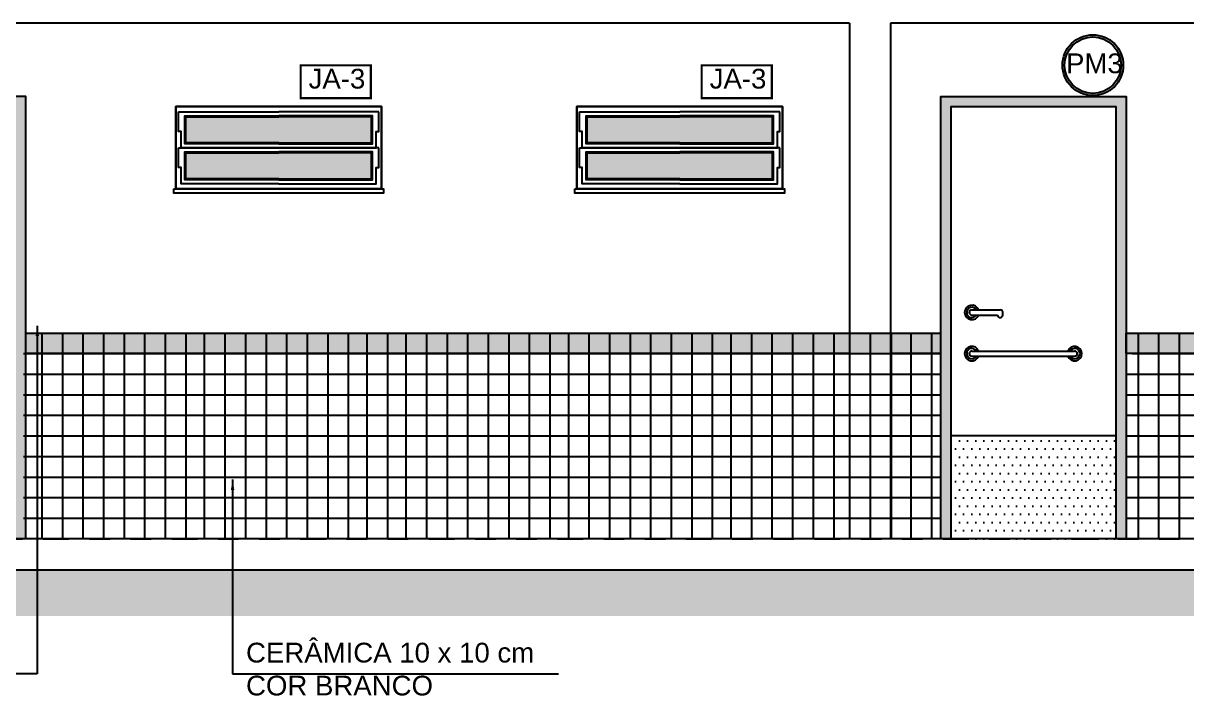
# Model space of a CAD drawing. Extents: x 12 to 194, y 116 to 198.
# Drawn here: x 34.78 to 40.44, y 163.18 to 166.45 of the extents above; entities that cross this region are included whole.
import ezdxf

# ---------------------------------------------------------------- set-up
doc = ezdxf.new("R2010")
doc.units = 0
doc.header["$LTSCALE"] = 0.005
doc.linetypes.add('C5', pattern=[60, 50, -5, 0, -5])
doc.linetypes.add('TRAÇO-2PTOS_P', pattern=[0.625, 0.25, -0.125, 0, -0.125, 0, -0.125])
doc.layers.get('0').update_dxf_attribs({"linetype": 'CONTINUOUS'})
for name, color, linetype in [('01', 1, 'CONTINUOUS'), ('0_HATCH', 1, 'CONTINUOUS'), ('252', 252, 'CONTINUOUS'), ('A-01', 1, 'CONTINUOUS'), ('A-CHAO', 8, 'CONTINUOUS'), ('A-COTAS', 1, 'CONTINUOUS'), ('A-ESQUADRIAS', 2, 'CONTINUOUS'), ('A-HACH', 7, 'CONTINUOUS'), ('ARQ-ALV-ENCOBERTA', 8, 'CONTINUOUS'), ('ARQ-ESQ-VISTA1', 2, 'CONTINUOUS'), ('ARQ-EXO-1_100', 251, 'C5'), ('ARQ-SMB-1_100', 1, 'CONTINUOUS'), ('ARQ-TXT-1_075', 2, 'CONTINUOUS')]:
    doc.layers.add(name, color=color, linetype=linetype)
doc.styles.add('ESC-50-A20', font='arial.ttf', dxfattribs={"height": 0.1})
doc.styles.add('FNDE Texto Cota 0025', font='verdana.ttf', dxfattribs={"height": 0.04})
doc.dimstyles.new('FNDE 1-0025', dxfattribs={"dimscale": 5, "dimtxt": 0.04, "dimasz": 0.01, "dimexe": 0.15, "dimexo": 0.15, "dimgap": 0.005, "dimtad": 1, "dimzin": 1, "dimdsep": 46, "dimtxsty": 'FNDE Texto Cota 0025', "dimblk": 'tic', "dimcen": 0.015, "dimdle": 0.15, "dimse1": 1, "dimse2": 1, "dimclrd": 251, "dimclre": 251, "dimclrt": 256, "dimaunit": 1, "dimadec": 3, "dimazin": 0, "dimtfac": 1, "dimtix": 1, "dimtmove": 2, "dimatfit": 3, "dimfxl": 0.15, "dimtvp": 1, "dimtolj": 1, "dimtzin": 0, "dimarcsym": 0})

# ---------------------------------------------------------------- blocks, each defined once
blk = doc.blocks.new('tic')
at = {"color": 251}
for p, q in [((-1, 0), (1, 0)), ((0, -1), (0, 1))]:
    blk.add_line(p, q, dxfattribs=at)
blk.add_line((-0.6, -0.6), (0.6, 0.6))

msp = doc.modelspace()

# ---------------------------------------------------------------- hatches: boundary and pattern name
h = msp.add_hatch()
h.set_pattern_fill('DOTS', color=1, scale=0.025, style=0)
h.set_pattern_definition([(0, (39.29475, 163.943833), (0.0198438, 0.0396875), [0, -0.0396875])])
h.paths.add_polyline_path([(40.0947, 164.4438), (39.2947, 164.4438), (39.2947, 163.9438), (40.0947, 163.9438)])
at = {"layer": '0_HATCH'}
for points in [[(33.8947, 166.0938), (34.7947, 166.0938), (34.7947, 163.9438), (34.7447, 163.9438), (34.7447, 166.0438), (33.9447, 166.0438), (33.9447, 163.9438), (33.8947, 163.9438)], [(40.1447, 166.0938), (39.2447, 166.0938), (39.2447, 163.9438), (39.2947, 163.9438), (39.2947, 166.0438), (40.0947, 166.0438), (40.0947, 163.9438), (40.1447, 163.9438)], [(39.2648, 164.8438), (34.7947, 164.8438), (34.7947, 164.9438), (39.2648, 164.9438)], [(40.1747, 164.9438), (40.1447, 164.9438), (40.1447, 164.8438), (40.1747, 164.8438)]]:
    msp.add_hatch(color=160, dxfattribs=at).paths.add_polyline_path(points)
h = msp.add_hatch(color=160, dxfattribs=at)
h.paths.add_polyline_path([(38.8997, 164.9438), (38.7997, 164.9438), (38.7997, 164.8438), (38.8997, 164.8438)])
h.paths.add_polyline_path([(38.9997, 164.9438), (38.8997, 164.9438), (38.8997, 164.8438), (38.9997, 164.8438)])
h = msp.add_hatch(color=160, dxfattribs=at)
h.paths.add_polyline_path([(44.1997, 164.9438), (44.1997, 164.8438), (49.1747, 164.8438), (49.1747, 164.9438)])
h.paths.add_polyline_path([(43.9997, 164.8438), (43.9997, 164.9438), (40.1747, 164.9438), (40.1747, 164.8438)])
at = {"layer": '252', "linetype": 'Continuous'}
h = msp.add_hatch(color=256, dxfattribs=at)
h.set_gradient(color1=(91, 91, 91), one_color=1, tint=1, name='INVHEMISPHERICAL')
h.paths.add_polyline_path([(36.4753, 165.8678), (36.4753, 165.9944), (36.0247, 165.9944), (35.5741, 165.9944), (35.5741, 165.8678), (36.0247, 165.8678)])
h.paths.add_polyline_path([(36.0247, 165.8198), (35.5741, 165.8198), (35.5741, 165.6932), (36.0247, 165.6932), (36.4753, 165.6932), (36.4753, 165.8198)])
h = msp.add_hatch(color=256, dxfattribs=at)
h.set_gradient(color1=(91, 91, 91), one_color=1, tint=1, name='INVHEMISPHERICAL')
h.paths.add_polyline_path([(38.4253, 165.8678), (38.4253, 165.9944), (37.9747, 165.9944), (37.5241, 165.9944), (37.5241, 165.8678), (37.9747, 165.8678)])
h.paths.add_polyline_path([(37.9747, 165.8198), (37.5241, 165.8198), (37.5241, 165.6932), (37.9747, 165.6932), (38.4253, 165.6932), (38.4253, 165.8198)])
at = {"layer": 'A-HACH'}
msp.add_hatch(color=254, dxfattribs=at).paths.add_polyline_path([(50.4577, 163.5688), (50.4577, 163.7938), (31.0075, 163.7938), (31.0075, 163.5688)])
at = {"layer": 'ARQ-SMB-1_100'}
h = msp.add_hatch(color=252, dxfattribs=at)
edge = h.paths.add_edge_path()
edge.add_arc((39.9832, 166.2453), 0.1479, 0, 360)
edge = h.paths.add_edge_path(flags=17)
edge.add_arc((39.9832, 166.2453), 0.1372, 0, 360)

# ---------------------------------------------------------------- linework, layer by layer
at = {"color": 1}
for p, q in [((39.3947, 165.0563), (39.5347, 165.0563)), ((39.3947, 165.0313), (39.5197, 165.0313)), ((39.5447, 165.0313), (39.5447, 165.0463)), ((39.3947, 164.8563), (39.8947, 164.8563)), ((39.3947, 164.8313), (39.8947, 164.8313)), ((40.0947, 164.4438), (39.2947, 164.4438))]:
    msp.add_line(p, q, dxfattribs=at)
at = {"color": 2}
for points in [[(34.7947, 163.9438), (34.7947, 166.0938), (33.8947, 166.0938), (33.8947, 163.9438)], [(39.2447, 163.9438), (39.2447, 166.0938), (40.1447, 166.0938), (40.1447, 163.9438)], [(39.2947, 163.9438), (39.2947, 166.0438), (40.0947, 166.0438), (40.0947, 163.9438)]]:
    msp.add_lwpolyline(points, dxfattribs=at)
at = {"color": 1}
for points in [[(35.5374, 166.0184), (36.0247, 166.0184)], [(36.0247, 165.8438), (35.5501, 165.8438), (35.5501, 165.9226), (35.5374, 165.9226), (35.5374, 166.0184)], [(36.0247, 165.8628), (35.5691, 165.8628), (35.5691, 165.9994), (36.0247, 165.9994)], [(36.512, 166.0184), (36.0247, 166.0184)], [(36.0247, 165.8438), (36.4993, 165.8438), (36.4993, 165.9226), (36.512, 165.9226), (36.512, 166.0184)], [(36.0247, 165.8628), (36.4803, 165.8628), (36.4803, 165.9994), (36.0247, 165.9994)], [(37.4874, 166.0184), (37.9747, 166.0184)], [(37.9747, 165.8438), (37.5001, 165.8438), (37.5001, 165.9226), (37.4874, 165.9226), (37.4874, 166.0184)], [(37.9747, 165.8628), (37.5191, 165.8628), (37.5191, 165.9994), (37.9747, 165.9994)], [(38.462, 166.0184), (37.9747, 166.0184)], [(37.9747, 165.8438), (38.4493, 165.8438), (38.4493, 165.9226), (38.462, 165.9226), (38.462, 166.0184)], [(37.9747, 165.8628), (38.4303, 165.8628), (38.4303, 165.9994), (37.9747, 165.9994)], [(36.0247, 165.6692), (35.5501, 165.6692), (35.5501, 165.748), (35.5374, 165.748), (35.5374, 165.8438)], [(35.5374, 165.8438), (36.0247, 165.8438)], [(36.0247, 165.6882), (35.5691, 165.6882), (35.5691, 165.8248), (36.0247, 165.8248)], [(36.0247, 165.6692), (36.4993, 165.6692), (36.4993, 165.748), (36.512, 165.748), (36.512, 165.8438)], [(36.512, 165.8438), (36.0247, 165.8438)], [(36.0247, 165.6882), (36.4803, 165.6882), (36.4803, 165.8248), (36.0247, 165.8248)], [(37.9747, 165.6692), (37.5001, 165.6692), (37.5001, 165.748), (37.4874, 165.748), (37.4874, 165.8438)], [(37.4874, 165.8438), (37.9747, 165.8438)], [(37.9747, 165.6882), (37.5191, 165.6882), (37.5191, 165.8248), (37.9747, 165.8248)], [(37.9747, 165.6692), (38.4493, 165.6692), (38.4493, 165.748), (38.462, 165.748), (38.462, 165.8438)], [(38.462, 165.8438), (37.9747, 165.8438)], [(37.9747, 165.6882), (38.4303, 165.6882), (38.4303, 165.8248), (37.9747, 165.8248)]]:
    msp.add_lwpolyline(points, dxfattribs=at)
for centre, radius, start, end in [((39.3947, 165.0438), 0.035, 20.9248, 339.0752), ((39.3947, 165.0438), 0.025, 30, 330), ((39.3947, 165.0438), 0.0125, 90, 270), ((39.5322, 165.0313), 0.0125, 180, 0), ((39.5347, 165.0463), 0.01, 0, 90), ((39.3947, 164.8438), 0.035, 20.9248, 339.0752), ((39.3947, 164.8438), 0.025, 30, 330), ((39.3947, 164.8438), 0.0125, 90, 270), ((39.8947, 164.8438), 0.035, 200.9248, 159.0752), ((39.8947, 164.8438), 0.025, 210, 150), ((39.8947, 164.8438), 0.0125, 270, 90)]:
    msp.add_arc(centre, radius, start, end, dxfattribs=at)
at = {"layer": '01', "color": 251}
for p, q in [((38.7997, 164.9438), (38.9997, 164.9438)), ((38.8997, 164.9438), (38.8997, 163.9438)), ((34.7847, 164.8438, -9.9679), (38.7997, 164.8438, -9.9679)), ((38.7997, 164.8438), (38.9997, 164.8438)), ((40.1747, 164.8438, -9.9679), (43.9997, 164.8438, -9.9679)), ((38.7997, 164.7438), (38.9997, 164.7438)), ((38.7997, 164.6438), (38.9997, 164.6438)), ((38.7997, 164.5438), (38.9997, 164.5438)), ((38.7997, 164.4438), (38.9997, 164.4438)), ((38.7997, 164.3438), (38.9997, 164.3438)), ((38.7997, 164.2438), (38.9997, 164.2438)), ((38.7997, 164.1438), (38.9997, 164.1438)), ((38.7997, 164.0438), (38.9997, 164.0438))]:
    msp.add_line(p, q, dxfattribs=at)
at = {"layer": '252'}
for p, q in [((38.9997, 166.4488), (38.9997, 163.9438)), ((34.8747, 163.9438), (34.8747, 164.9438)), ((34.9747, 163.9438), (34.9747, 164.9438)), ((35.0747, 163.9438), (35.0747, 164.9438)), ((35.1747, 163.9438), (35.1747, 164.9438)), ((35.2747, 163.9438), (35.2747, 164.9438)), ((35.3747, 163.9438), (35.3747, 164.9438)), ((35.4747, 163.9438), (35.4747, 164.9438)), ((35.5747, 163.9438), (35.5747, 164.9438)), ((35.6647, 163.9438), (35.6647, 164.9438)), ((35.7647, 163.9438), (35.7647, 164.9438)), ((35.8647, 163.9438), (35.8647, 164.9438)), ((35.9647, 163.9438), (35.9647, 164.9438)), ((36.0647, 163.9438), (36.0647, 164.9438)), ((36.1647, 163.9438), (36.1647, 164.9438)), ((36.2647, 163.9438), (36.2647, 164.9438)), ((36.3647, 163.9438), (36.3647, 164.9438)), ((36.4547, 163.9438), (36.4547, 164.9438)), ((36.5547, 163.9438), (36.5547, 164.9438)), ((36.6447, 163.9438), (36.6447, 164.9438)), ((36.7447, 163.9438), (36.7447, 164.9438)), ((36.8447, 163.9438), (36.8447, 164.9438)), ((36.9447, 163.9438), (36.9447, 164.9438)), ((37.0447, 163.9438), (37.0447, 164.9438)), ((37.1447, 163.9438), (37.1447, 164.9438)), ((37.2447, 163.9438), (37.2447, 164.9438)), ((37.3447, 163.9438), (37.3447, 164.9438)), ((37.4347, 163.9438), (37.4347, 164.9438)), ((37.5347, 163.9438), (37.5347, 164.9438)), ((37.6347, 163.9438), (37.6347, 164.9438)), ((37.7347, 163.9438), (37.7347, 164.9438)), ((37.8347, 163.9438), (37.8347, 164.9438)), ((37.9347, 163.9438), (37.9347, 164.9438)), ((38.0347, 163.9438), (38.0347, 164.9438)), ((38.1347, 163.9438), (38.1347, 164.9438)), ((38.2247, 163.9438), (38.2247, 164.9438)), ((38.3247, 163.9438), (38.3247, 164.9438)), ((38.4247, 163.9438), (38.4247, 164.9438)), ((38.5247, 163.9438), (38.5247, 164.9438)), ((38.6247, 163.9438), (38.6247, 164.9438)), ((38.7247, 163.9438), (38.7247, 164.9438)), ((39.0997, 163.9438), (39.0997, 164.9438)), ((39.1997, 163.9438), (39.1997, 164.9438)), ((40.2047, 163.9438), (40.2047, 164.9438)), ((40.3047, 163.9438), (40.3047, 164.9438)), ((40.4047, 163.9438), (40.4047, 164.9438)), ((34.7847, 164.7438), (38.7997, 164.7438, -6.1618)), ((38.9997, 164.7438, -6.4688), (39.2447, 164.7438, -6.6319)), ((40.1447, 164.7438, -0.0923), (43.9997, 164.7438, -2.8292)), ((34.7847, 164.6438), (38.7997, 164.6438, -6.1618)), ((38.9997, 164.6438, -6.4688), (39.2447, 164.6438, -6.6319)), ((40.1447, 164.6438, -0.0923), (43.9997, 164.6438, -2.8292)), ((34.7847, 164.5438), (38.7997, 164.5438, -6.1618)), ((38.9997, 164.5438, -6.4688), (39.2447, 164.5438, -6.6319)), ((40.1447, 164.5438, -0.0923), (43.9997, 164.5438, -2.8292)), ((34.7847, 164.4438), (38.7997, 164.4438, -6.1618)), ((38.9997, 164.4438, -6.4688), (39.2447, 164.4438, -6.6319)), ((40.1447, 164.4438, -0.0923), (43.9997, 164.4438, -2.8292)), ((34.7847, 164.3438), (38.7997, 164.3438, -6.1618)), ((38.9997, 164.3438, -6.4688), (39.2447, 164.3438, -6.6319)), ((40.1447, 164.3438, -0.0923), (43.9997, 164.3438, -2.8292)), ((34.7847, 164.2438), (38.7997, 164.2438, -6.1618)), ((38.9997, 164.2438, -6.4688), (39.2447, 164.2438, -6.6319)), ((40.1447, 164.2438, -0.0923), (43.9997, 164.2438, -2.8292)), ((34.7847, 164.1438), (38.7997, 164.1438, -6.1618)), ((38.9997, 164.1438, -6.4688), (39.2447, 164.1438, -6.6319)), ((40.1447, 164.1438, -0.0923), (43.9997, 164.1438, -2.8292)), ((34.7847, 164.0438), (38.7997, 164.0438, -6.1618)), ((38.9997, 164.0438, -6.4688), (39.2447, 164.0438, -6.6319)), ((40.1447, 164.0438, -0.0923), (43.9997, 164.0438, -2.8292))]:
    msp.add_line(p, q, dxfattribs=at)
at = {"layer": '252', "linetype": 'Continuous'}
for points in [[(38.7997, 164.8438), (34.7947, 164.8438), (34.7947, 164.9438), (38.7997, 164.9438)], [(43.9997, 164.8438), (40.1447, 164.8438), (40.1447, 164.9438), (43.9997, 164.9438)]]:
    msp.add_lwpolyline(points, dxfattribs=at)
at = {"layer": '252'}
for points in [[(38.9997, 164.9438), (39.2447, 164.9438)], [(39.2447, 164.8438), (38.9997, 164.8438)]]:
    msp.add_lwpolyline(points, dxfattribs=at)
at = {"layer": 'A-01', "color": 3}
msp.add_line((38.7997, 166.4488), (38.7997, 163.9438), dxfattribs=at)
at = {"layer": 'A-01', "color": 5}
msp.add_line((49.9747, 163.9438), (33.0247, 163.9438), dxfattribs=at)
at = {"layer": 'A-01', "color": 3}
for points in [[(38.7997, 166.4488), (33.8247, 166.4488)], [(43.9997, 166.4488), (38.9997, 166.4488)]]:
    msp.add_lwpolyline(points, dxfattribs=at)
at = {"layer": 'A-CHAO', "color": 6}
msp.add_line((31.0075, 163.7938), (50.4577, 163.7938), dxfattribs=at)
at = {"layer": 'A-COTAS', "color": 253}
for p, q in [((39.0048, 163.9438), (39.0048, 164.9438)), ((38.9997, 164.8438, -9.9679), (39.2447, 164.8438, -9.9679))]:
    msp.add_line(p, q, dxfattribs=at)
at = {"layer": 'A-ESQUADRIAS', "color": 2}
for points in [[(35.5247, 165.6438), (36.5247, 165.6438), (36.5247, 166.0438), (35.5247, 166.0438)], [(35.5247, 166.0438), (36.5247, 166.0438), (36.5247, 165.6438), (35.5247, 165.6438)], [(37.4747, 165.6438), (38.4747, 165.6438), (38.4747, 166.0438), (37.4747, 166.0438)], [(37.4747, 166.0438), (38.4747, 166.0438), (38.4747, 165.6438), (37.4747, 165.6438)]]:
    msp.add_lwpolyline(points, close=True, dxfattribs=at)
at = {"layer": 'A-ESQUADRIAS', "color": 1}
for points in [[(36.0247, 165.8678), (35.5741, 165.8678), (35.5741, 165.9944), (36.0247, 165.9944)], [(36.0247, 165.8678), (36.4753, 165.8678), (36.4753, 165.9944), (36.0247, 165.9944)], [(37.9747, 165.8678), (37.5241, 165.8678), (37.5241, 165.9944), (37.9747, 165.9944)], [(37.9747, 165.8678), (38.4253, 165.8678), (38.4253, 165.9944), (37.9747, 165.9944)], [(36.0247, 165.6932), (35.5741, 165.6932), (35.5741, 165.8198), (36.0247, 165.8198)], [(36.0247, 165.6932), (36.4753, 165.6932), (36.4753, 165.8198), (36.0247, 165.8198)], [(37.9747, 165.6932), (37.5241, 165.6932), (37.5241, 165.8198), (37.9747, 165.8198)], [(37.9747, 165.6932), (38.4253, 165.6932), (38.4253, 165.8198), (37.9747, 165.8198)]]:
    msp.add_lwpolyline(points, dxfattribs=at)
at = {"layer": 'ARQ-ALV-ENCOBERTA', "linetype": 'TRAÇO-2PTOS_P', "ltscale": 15}
msp.add_line((31.0075, 163.7938), (49.9747, 163.7938), dxfattribs=at)
at = {"layer": 'ARQ-ESQ-VISTA1'}
for points in [[(35.5147, 165.6438), (36.5347, 165.6438), (36.5347, 165.6238), (35.5147, 165.6238)], [(37.4647, 165.6438), (38.4847, 165.6438), (38.4847, 165.6238), (37.4647, 165.6238)]]:
    msp.add_lwpolyline(points, close=True, dxfattribs=at)
at = {"layer": 'ARQ-EXO-1_100', "color": 252, "linetype": 'TRAÇO-2PTOS_P', "ltscale": 100}
msp.add_line((31.7548, 163.9438), (50.4577, 163.9438), dxfattribs=at)
at = {"layer": 'ARQ-SMB-1_100', "color": 252, "ltscale": 10, "const_width": 0.0107}
for points in [[(36.1313, 166.0845), (36.4723, 166.0845), (36.4723, 166.2445), (36.1313, 166.2445)], [(38.0813, 166.0845), (38.4223, 166.0845), (38.4223, 166.2445), (38.0813, 166.2445)]]:
    msp.add_lwpolyline(points, close=True, dxfattribs=at)
at = {"layer": 'ARQ-SMB-1_100', "color": 252}
for radius in [0.1479, 0.1372]:
    msp.add_circle((39.9832, 166.2453), radius, dxfattribs=at)

# ---------------------------------------------------------------- texts
at = {"layer": 'ARQ-TXT-1_075', "insert": (35.866, 163.4387), "char_height": 0.096, "width": 1.519365, "attachment_point": 1, "style": 'ESC-50-A20'}
msp.add_mtext('CERÂMICA 10 x 10 cm COR BRANCO', dxfattribs=at)
at = {"layer": 'ARQ-TXT-1_075', "style": 'ESC-50-A20'}
for tag, p in [('PM3', (39.8527, 166.2063)), ('JA-3', (36.1701, 166.1316)), ('JA-3', (38.1201, 166.1316))]:
    msp.add_attdef(tag, p, '', height=0.096, dxfattribs=at)

# ---------------------------------------------------------------- leaders
at = {"layer": 'ARQ-SMB-1_100'}
for points in [[(34.8513, 164.9785), (34.8513, 163.287), (33.1587, 163.287)], [(35.8007, 164.2316), (35.8007, 163.287), (37.3854, 163.287)]]:
    msp.add_leader(points, dimstyle='FNDE 1-0025', override={"dimtad": 0, "dimfxl": 0.025, "dimarcsym": 1}, dxfattribs=at)

doc.saveas('drawing.dxf')
